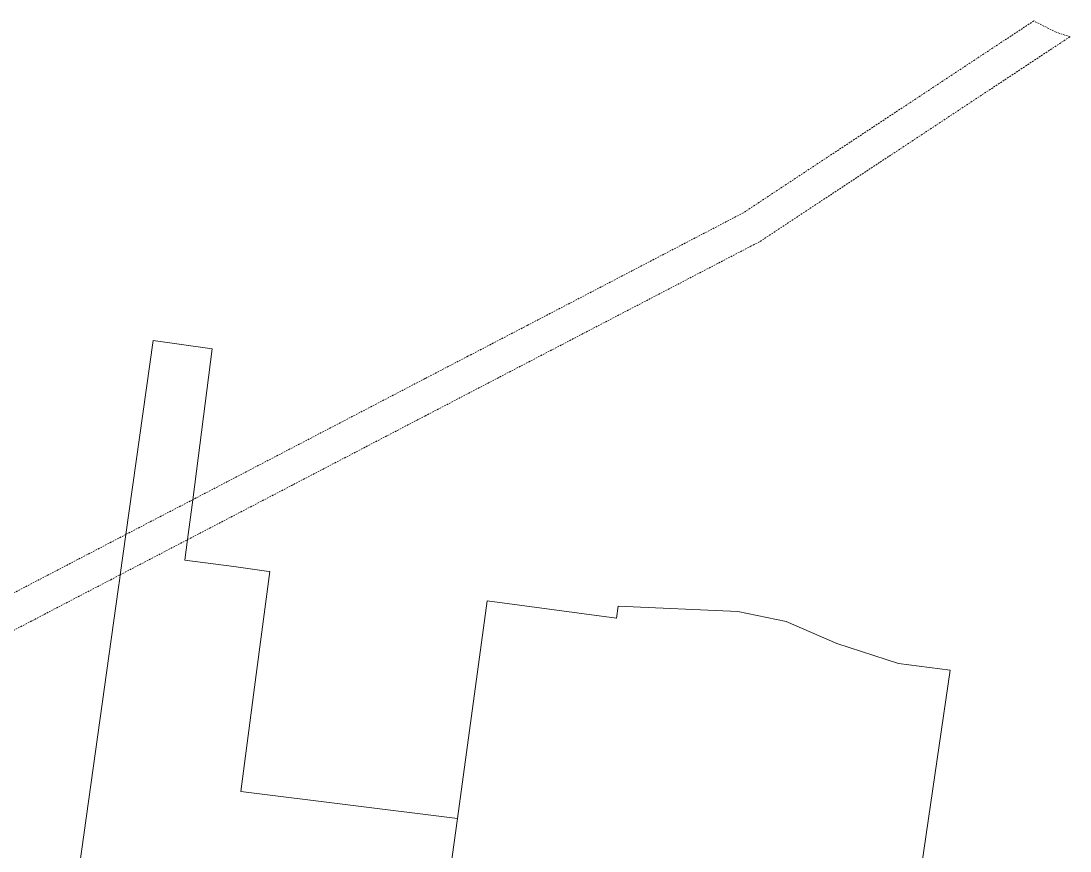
# Model space of a CAD drawing. Header units: metres. Extents: x 257881 to 262822, y 6187520 to 6191911.
# Drawn here: x 260707 to 262636, y 6190383 to 6191911 of the extents above; entities that cross this region are included whole.
import ezdxf

# ---------------------------------------------------------------- set-up
doc = ezdxf.new("R2010")
doc.units = ezdxf.units.M
doc.linetypes.add('Dash', pattern=[5, 3, -2])
doc.layers.add('Cadastre Easements_SP_EXT', color=8, linetype='Continuous', lineweight=5)
doc.layers.add('Cadastre Land Parcels_SP_EXT', color=8, linetype='Continuous', lineweight=5)

msp = doc.modelspace()

# ---------------------------------------------------------------- linework, layer by layer
at = {"layer": 'Cadastre Easements_SP_EXT', "linetype": 'Dash'}
msp.add_lwpolyline([(259965.5, 6190410.2), (260731.9, 6190809.6), (260871.8, 6190882.6), (260889.2, 6190891.7), (261013.2, 6190956.3), (261449.9, 6191183.9), (261534, 6191227.8), (261741.8, 6191336.1), (262049.2, 6191496.3), (262066.3, 6191505.2), (262636.5, 6191882), (262610.8, 6191890.3), (262569.7, 6191911), (262035.3, 6191557.8), (261637.9, 6191350.6), (261528.8, 6191293.8), (261449.8, 6191252.7), (261022.7, 6191029.9), (260899.7, 6190965.9), (259939.4, 6190465.3)], dxfattribs=at)
at = {"layer": 'Cadastre Land Parcels_SP_EXT', "linetype": 'Continuous'}
for points in [[(261509.5, 6190443.2), (261111.3, 6190492.6), (261139.5, 6190708.2), (261164.3, 6190897.8), (261158.2, 6190898.6), (261098, 6190906.7), (261008.3, 6190918.7), (261013.2, 6190956.3), (261022.7, 6191029.9), (261058.4, 6191307.5), (260949.6, 6191322.7), (260899.7, 6190965.9), (260889.2, 6190891.7), (260888.3, 6190885.3), (260885.4, 6190864.6), (260814.3, 6190356.2), (260970.6, 6190333.2), (261362.5, 6190275.5), (261484, 6190257.7), (261509.5, 6190443.2)], [(262331.3, 6190136.5), (262416, 6190716.1), (262320.7, 6190728.4), (262207.3, 6190764.9), (262114.1, 6190805.8), (262025.3, 6190824), (261805.1, 6190833.6), (261802.5, 6190812), (261564.2, 6190844), (261509.5, 6190443.2), (261484, 6190257.7), (261703.8, 6190228.1), (262331.3, 6190136.5)]]:
    msp.add_lwpolyline(points, close=True, dxfattribs=at)

doc.saveas('drawing.dxf')
